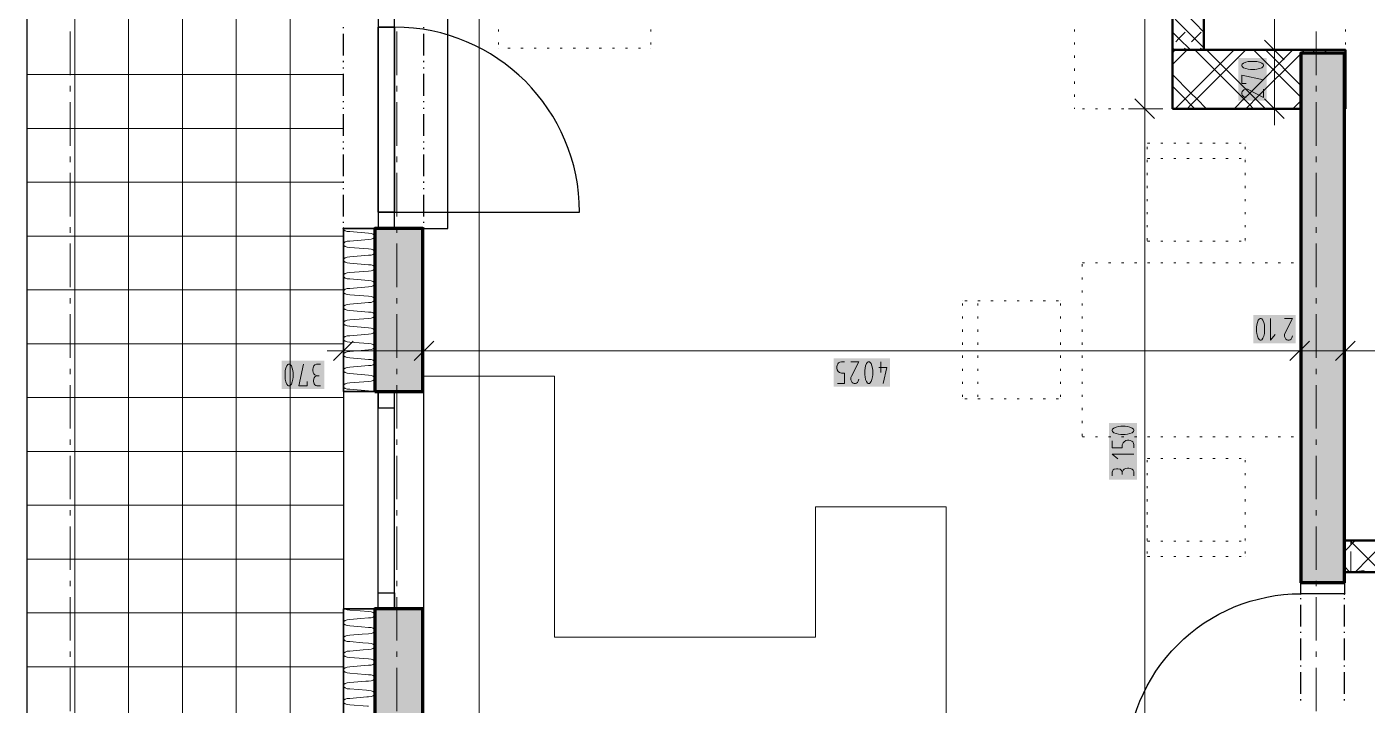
# Model space of a CAD drawing. Header units: millimetres. Extents: x 0 to 594, y 0 to 420.
# Drawn here: x 66 to 129.1, y 270.2 to 302.1 of the extents above; entities that cross this region are included whole.
import ezdxf

# ---------------------------------------------------------------- set-up
doc = ezdxf.new("R2010")
doc.units = ezdxf.units.MM
doc.header["$LTSCALE"] = 8
for name, color, linetype in [('PDF_Dvere', 7, 'Continuous'), ('PDF_Koty delkove', 7, 'Continuous'), ('PDF_Kuchyne', 7, 'Continuous'), ('PDF_Nabytek', 7, 'Continuous'), ('PDF_Obecne 0.25', 7, 'Continuous'), ('PDF_Okna', 7, 'Continuous'), ('PDF_Osy hlavni', 7, 'Continuous'), ('PDF_Preklady', 7, 'Continuous'), ('PDF_Pricky zdene', 7, 'Continuous'), ('PDF_Srafy', 7, 'Continuous'), ('PDF_Steny akusticke', 7, 'Continuous'), ('PDF_Steny obvodove nosne', 7, 'Continuous'), ('PDF_Steny sendvic', 7, 'Continuous'), ('PDF_Zatepleni', 7, 'Continuous')]:
    doc.layers.add(name, color=color, linetype=linetype)

msp = doc.modelspace()

# ---------------------------------------------------------------- linework, layer by layer
at = {"layer": 'PDF_Dvere', "lineweight": 25}
for points in [[(82.52, 302.887), (82.52, 302.118), (83.289, 302.118), (83.289, 302.887)], [(82.52, 302.118), (83.289, 302.118)], [(82.52, 293.405), (82.52, 292.637), (83.289, 292.637), (83.289, 293.405)], [(82.52, 293.405), (83.289, 293.405)], [(128.029, 275.929), (128.029, 275.417), (125.979, 275.417), (125.979, 275.929)]]:
    msp.add_lwpolyline(points, close=True, dxfattribs=at)
for points in [[(82.52, 302.118), (82.52, 293.405), (82.52, 302.118)], [(83.289, 302.118), (83.289, 293.405), (83.289, 302.118)], [(125.979, 275.158), (125.979, 275.209)], [(125.979, 273.877), (125.979, 274.902)], [(128.029, 275.158), (128.029, 275.209)], [(128.029, 273.877), (128.029, 274.902)], [(125.979, 273.569), (125.979, 273.621)], [(128.029, 273.569), (128.029, 273.621)], [(125.979, 272.288), (125.979, 273.313)], [(128.029, 272.288), (128.029, 273.313)], [(125.979, 271.981), (125.979, 272.032)], [(125.979, 270.7), (125.979, 271.724)], [(128.029, 271.981), (128.029, 272.032)], [(128.029, 270.7), (128.029, 271.724)], [(125.979, 270.392), (125.979, 270.443)], [(128.029, 270.392), (128.029, 270.443)]]:
    msp.add_lwpolyline(points, dxfattribs=at)
for points in [[(83.289, 293.405), (92.001, 293.405, 0.414213), (83.289, 302.118)], [(125.979, 267.266), (125.979, 267.217), (117.779, 267.217, -0.414214), (125.979, 275.417)]]:
    msp.add_lwpolyline(points, format="xyb", dxfattribs=at)
at = {"layer": 'PDF_Dvere', "lineweight": 25, "transparency": 33554559}
for points in [[(125.979, 275.353), (125.915, 275.417), (126.043, 275.417), (125.979, 275.481)], [(128.029, 275.353), (127.965, 275.417), (128.093, 275.417), (128.029, 275.481)]]:
    msp.add_solid(points, dxfattribs=at)
at = {"layer": 'PDF_Koty delkove', "lineweight": 18}
for points in [[(87.275, 139.093), (87.275, 149.435), (87.275, 181.374), (87.275, 182.86), (87.275, 194.494), (87.275, 195.621), (87.275, 217.197), (87.275, 218.684), (87.275, 263.219), (87.275, 265.833), (87.275, 267.217), (87.275, 336.455), (87.275, 340.35)], [(118.628, 264.501), (118.628, 265.987), (118.628, 298.274), (118.628, 322.628), (118.628, 323.396)], [(124.734, 298.274), (124.734, 301.042), (124.734, 320.055)], [(125.195, 300.58), (124.273, 301.503)], [(125.503, 301.042), (124.734, 301.042), (123.965, 301.042)], [(123.811, 300.507), (123.606, 300.507), (123.504, 300.493), (123.384, 300.466), (123.282, 300.425), (123.213, 300.371), (123.197, 300.343), (123.197, 300.288), (123.213, 300.26), (123.282, 300.206), (123.384, 300.165), (123.504, 300.137), (123.606, 300.123), (123.811, 300.123), (123.913, 300.137), (124.033, 300.165), (124.136, 300.206), (124.204, 300.26), (124.222, 300.288), (124.222, 300.343), (124.204, 300.371), (124.136, 300.425), (124.033, 300.466), (123.913, 300.493)], [(123.913, 300.493), (123.811, 300.507)], [(123.401, 299.466), (123.197, 299.466), (123.197, 299.85), (124.222, 299.631)], [(119.089, 297.813), (118.167, 298.735)], [(124.222, 299.193), (124.222, 298.809), (123.538, 299.166), (123.469, 299.193), (123.367, 299.193), (123.299, 299.166), (123.248, 299.125), (123.213, 299.084), (123.197, 299.028), (123.197, 298.974), (123.213, 298.919), (123.248, 298.878), (123.299, 298.837), (123.401, 298.809)], [(125.195, 297.813), (124.273, 298.735)], [(119.397, 298.274), (118.628, 298.274), (117.859, 298.274)], [(125.503, 298.274), (124.734, 298.274), (123.965, 298.274)], [(124.734, 298.274), (124.734, 297.505)], [(124.55, 288.394), (124.55, 287.369), (124.768, 287.642)], [(125.207, 288.394), (125.59, 288.394), (125.234, 287.711), (125.207, 287.642), (125.207, 287.539), (125.234, 287.472), (125.275, 287.421)], [(81.341, 287.327), (80.419, 286.404)], [(80.88, 287.634), (80.88, 286.866), (80.88, 286.097)], [(85.134, 287.327), (84.211, 286.404)], [(84.672, 287.634), (84.672, 286.866), (84.672, 286.097)], [(125.275, 287.421), (125.316, 287.386), (125.371, 287.369), (125.425, 287.369), (125.48, 287.386), (125.521, 287.421), (125.562, 287.472), (125.59, 287.573)], [(126.389, 287.327), (125.467, 286.404)], [(125.928, 287.634), (125.928, 286.866), (125.928, 286.097)], [(128.542, 287.327), (127.619, 286.404)], [(128.081, 287.634), (128.081, 286.866), (128.081, 286.097)], [(315.141, 286.866), (313.655, 286.866), (287.364, 286.866), (285.212, 286.866), (258.921, 286.866), (257.434, 286.866), (222.79, 286.866), (220.637, 286.866), (194.346, 286.866), (192.86, 286.866), (158.215, 286.866), (156.063, 286.866), (134.538, 286.866), (128.081, 286.866), (125.928, 286.866), (84.672, 286.866), (80.88, 286.866), (80.111, 286.866)], [(79.17, 285.419), (79.17, 285.215), (78.787, 285.215), (79.005, 286.24)], [(79.485, 286.154), (79.458, 286.069), (79.444, 286), (79.444, 285.931), (79.458, 285.846), (79.485, 285.779), (79.54, 285.727), (79.635, 285.693)], [(79.799, 286.24), (79.608, 286.24), (79.54, 286.205), (79.485, 286.154)], [(104.15, 285.328), (104.478, 285.328), (104.478, 285.806), (104.341, 285.806), (104.246, 285.841), (104.191, 285.892), (104.137, 285.977), (104.123, 286.045), (104.123, 286.113), (104.137, 286.182), (104.164, 286.25), (104.205, 286.301), (104.259, 286.336), (104.341, 286.353), (104.478, 286.353)], [(104.78, 286.353), (105.163, 286.353), (104.807, 285.67), (104.78, 285.601), (104.78, 285.498), (104.807, 285.431), (104.848, 285.379), (104.889, 285.345), (104.944, 285.328), (104.998, 285.328), (105.053, 285.345), (105.094, 285.379), (105.135, 285.431), (105.163, 285.532)], [(105.437, 285.942), (105.437, 285.737), (105.451, 285.636), (105.478, 285.516), (105.519, 285.413), (105.573, 285.345), (105.601, 285.328), (105.655, 285.328), (105.683, 285.345), (105.737, 285.413), (105.779, 285.516), (105.806, 285.636), (105.82, 285.737), (105.82, 285.942), (105.806, 286.045), (105.779, 286.165), (105.737, 286.267), (105.683, 286.336), (105.655, 286.353), (105.601, 286.353), (105.573, 286.336), (105.519, 286.267), (105.478, 286.165), (105.451, 286.045), (105.437, 285.942)], [(106.094, 286.08), (106.477, 286.08), (106.312, 285.328)], [(106.203, 286.353), (106.203, 285.841)], [(79.799, 285.215), (79.635, 285.215), (79.58, 285.231), (79.526, 285.266), (79.498, 285.317), (79.471, 285.419), (79.471, 285.487), (79.498, 285.59), (79.553, 285.659), (79.635, 285.693), (79.744, 285.693)], [(117.091, 282.624), (117.091, 282.295), (117.568, 282.295), (117.568, 282.433), (117.603, 282.528), (117.654, 282.583), (117.739, 282.637), (117.807, 282.651), (117.876, 282.651), (117.944, 282.637), (118.012, 282.61), (118.063, 282.569), (118.098, 282.515), (118.116, 282.433)], [(118.116, 282.433), (118.116, 282.295)], [(118.116, 281.994), (117.091, 281.994), (117.363, 281.775)], [(117.091, 280.981), (117.091, 281.146), (117.107, 281.201), (117.142, 281.255), (117.193, 281.283), (117.295, 281.31), (117.363, 281.31), (117.466, 281.283), (117.534, 281.228), (117.568, 281.146), (117.568, 281.036)], [(118.116, 280.981), (118.116, 281.173), (118.081, 281.241), (118.029, 281.296), (117.944, 281.323), (117.876, 281.337), (117.807, 281.337), (117.722, 281.323), (117.654, 281.296), (117.603, 281.241), (117.568, 281.146)]]:
    msp.add_lwpolyline(points, dxfattribs=at)
for points in [[(123.893, 287.983), (123.893, 287.778), (123.907, 287.677), (123.934, 287.557), (123.975, 287.454), (124.029, 287.386), (124.057, 287.369), (124.111, 287.369), (124.139, 287.386), (124.193, 287.454), (124.234, 287.557), (124.262, 287.677), (124.276, 287.778), (124.276, 287.983), (124.262, 288.086), (124.234, 288.206), (124.193, 288.308), (124.139, 288.377), (124.111, 288.394), (124.057, 288.394), (124.029, 288.377), (123.975, 288.308), (123.934, 288.206), (123.907, 288.086)], [(78.13, 285.829), (78.13, 285.624), (78.144, 285.522), (78.171, 285.402), (78.212, 285.3), (78.266, 285.231), (78.294, 285.215), (78.348, 285.215), (78.376, 285.231), (78.43, 285.3), (78.471, 285.402), (78.499, 285.522), (78.513, 285.624), (78.513, 285.829), (78.499, 285.931), (78.471, 286.051), (78.43, 286.154), (78.376, 286.222), (78.348, 286.24), (78.294, 286.24), (78.266, 286.222), (78.212, 286.154), (78.171, 286.051), (78.144, 285.931)], [(117.704, 283.308), (117.5, 283.308), (117.398, 283.294), (117.278, 283.267), (117.176, 283.226), (117.107, 283.172), (117.091, 283.144), (117.091, 283.09), (117.107, 283.062), (117.176, 283.007), (117.278, 282.966), (117.398, 282.938), (117.5, 282.924), (117.704, 282.924), (117.807, 282.938), (117.927, 282.966), (118.029, 283.007), (118.098, 283.062), (118.116, 283.09), (118.116, 283.144), (118.098, 283.172), (118.029, 283.226), (117.927, 283.267), (117.807, 283.294)]]:
    msp.add_lwpolyline(points, close=True, dxfattribs=at)
at = {"layer": 'PDF_Koty delkove', "color": 7, "lineweight": 18, "true_color": 0xffffff, "transparency": 33554559}
for points in [[(124.375, 298.655), (124.375, 300.66), (123.043, 298.655), (123.043, 300.66)], [(125.744, 288.548), (123.739, 288.548), (125.744, 287.216), (123.739, 287.216)], [(79.981, 286.394), (77.976, 286.394), (79.981, 285.061), (77.976, 285.061)], [(106.631, 286.507), (103.969, 286.507), (106.631, 285.175), (103.969, 285.175)], [(118.269, 280.8), (118.269, 283.461), (116.937, 280.8), (116.937, 283.461)]]:
    msp.add_solid(points, dxfattribs=at)
at = {"layer": 'PDF_Kuchyne', "lineweight": 13}
msp.add_lwpolyline([(103.122, 273.367), (90.822, 273.367), (90.822, 285.667), (84.672, 285.667), (84.672, 273.367), (84.672, 267.217), (109.272, 267.217), (109.272, 279.517), (103.122, 279.517), (103.122, 273.367)], dxfattribs=at)
at = {"layer": 'PDF_Nabytek', "lineweight": 13}
for points in [[(88.18, 301.91), (88.18, 302.013)], [(95.355, 301.91), (95.355, 302.013)], [(115.32, 301.91), (115.32, 302.013)], [(119.932, 301.91), (119.932, 302.013)], [(128.081, 301.91), (128.081, 302.013)], [(88.18, 301.295), (88.18, 301.398)], [(95.355, 301.295), (95.355, 301.398)], [(115.32, 301.295), (115.32, 301.398)], [(119.932, 301.295), (119.932, 301.398)], [(128.081, 301.295), (128.081, 301.398)], [(88.18, 301.128), (88.18, 301.128)], [(88.18, 301.128), (88.18, 301.128)], [(88.732, 301.128), (88.629, 301.128)], [(89.347, 301.128), (89.244, 301.128)], [(89.962, 301.128), (89.859, 301.128)], [(90.577, 301.128), (90.474, 301.128)], [(91.192, 301.128), (91.089, 301.128)], [(91.807, 301.128), (91.704, 301.128)], [(92.422, 301.128), (92.319, 301.128)], [(93.037, 301.128), (92.934, 301.128)], [(93.652, 301.128), (93.549, 301.128)], [(94.267, 301.128), (94.164, 301.128)], [(94.882, 301.128), (94.779, 301.128)], [(95.355, 301.128), (95.355, 301.128)], [(95.355, 301.128), (95.355, 301.128)], [(115.32, 300.68), (115.32, 300.783)], [(119.932, 300.68), (119.932, 300.783)], [(128.081, 301.042), (128.081, 301.042)], [(115.32, 300.065), (115.32, 300.168)], [(119.932, 300.065), (119.932, 300.168)], [(115.32, 299.45), (115.32, 299.553)], [(119.932, 299.45), (119.932, 299.553)], [(115.32, 298.835), (115.32, 298.938)], [(119.932, 298.835), (119.932, 298.938)], [(115.32, 298.274), (115.32, 298.323)], [(115.32, 298.274), (115.32, 298.274)], [(115.32, 298.274), (115.32, 298.274)], [(115.792, 298.274), (115.689, 298.274)], [(116.407, 298.274), (116.304, 298.274)], [(117.022, 298.274), (116.919, 298.274)], [(117.637, 298.274), (117.534, 298.274)], [(118.252, 298.274), (118.149, 298.274)], [(118.867, 298.274), (118.764, 298.274)], [(119.482, 298.274), (119.379, 298.274)], [(119.932, 298.274), (119.932, 298.323)], [(119.932, 298.274), (119.932, 298.274)], [(119.932, 298.274), (119.932, 298.274)], [(118.749, 296.649), (118.749, 296.649)], [(118.749, 296.649), (118.749, 296.649)], [(118.749, 296.376), (118.749, 296.478)], [(118.867, 296.649), (118.764, 296.649)], [(119.482, 296.649), (119.379, 296.649)], [(120.097, 296.649), (119.994, 296.649)], [(120.712, 296.649), (120.609, 296.649)], [(121.327, 296.649), (121.224, 296.649)], [(121.942, 296.649), (121.839, 296.649)], [(122.557, 296.649), (122.454, 296.649)], [(123.172, 296.649), (123.069, 296.649)], [(123.361, 296.649), (123.361, 296.649)], [(123.361, 296.649), (123.361, 296.649)], [(123.361, 296.376), (123.361, 296.478)], [(118.749, 295.932), (118.749, 295.932)], [(118.749, 295.761), (118.749, 295.863)], [(118.867, 295.932), (118.764, 295.932)], [(119.482, 295.932), (119.379, 295.932)], [(120.097, 295.932), (119.994, 295.932)], [(120.712, 295.932), (120.609, 295.932)], [(121.327, 295.932), (121.224, 295.932)], [(121.942, 295.932), (121.839, 295.932)], [(122.557, 295.932), (122.454, 295.932)], [(123.172, 295.932), (123.069, 295.932)], [(123.361, 295.932), (123.361, 295.932)], [(123.361, 295.761), (123.361, 295.863)], [(118.749, 295.146), (118.749, 295.248)], [(123.361, 295.146), (123.361, 295.248)], [(118.749, 294.531), (118.749, 294.633)], [(123.361, 294.531), (123.361, 294.633)], [(118.749, 293.916), (118.749, 294.018)], [(123.361, 293.916), (123.361, 294.018)], [(118.749, 293.301), (118.749, 293.403)], [(123.361, 293.301), (123.361, 293.403)], [(118.749, 292.686), (118.749, 292.788)], [(123.361, 292.686), (123.361, 292.788)], [(118.749, 292.071), (118.749, 292.173)], [(118.749, 292.037), (118.749, 292.037)], [(118.749, 292.037), (118.749, 292.037)], [(118.867, 292.037), (118.764, 292.037)], [(119.482, 292.037), (119.379, 292.037)], [(120.097, 292.037), (119.994, 292.037)], [(120.712, 292.037), (120.609, 292.037)], [(121.327, 292.037), (121.224, 292.037)], [(121.942, 292.037), (121.839, 292.037)], [(122.557, 292.037), (122.454, 292.037)], [(123.172, 292.037), (123.069, 292.037)], [(123.361, 292.071), (123.361, 292.173)], [(123.361, 292.037), (123.361, 292.037)], [(123.361, 292.037), (123.361, 292.037)], [(115.678, 291.012), (115.678, 291.012)], [(115.678, 291.012), (115.678, 291.012)], [(115.678, 290.841), (115.678, 290.943)], [(115.792, 291.012), (115.689, 291.012)], [(116.407, 291.012), (116.304, 291.012)], [(117.022, 291.012), (116.919, 291.012)], [(117.637, 291.012), (117.534, 291.012)], [(118.252, 291.012), (118.149, 291.012)], [(118.867, 291.012), (118.764, 291.012)], [(119.482, 291.012), (119.379, 291.012)], [(120.097, 291.012), (119.994, 291.012)], [(120.712, 291.012), (120.609, 291.012)], [(121.327, 291.012), (121.224, 291.012)], [(121.942, 291.012), (121.839, 291.012)], [(122.557, 291.012), (122.454, 291.012)], [(123.172, 291.012), (123.069, 291.012)], [(123.787, 291.012), (123.684, 291.012)], [(124.402, 291.012), (124.299, 291.012)], [(125.017, 291.012), (124.914, 291.012)], [(125.632, 291.012), (125.529, 291.012)], [(125.928, 291.012), (125.928, 291.012)], [(125.928, 291.012), (125.928, 291.012)], [(125.928, 290.841), (125.928, 290.943)], [(115.678, 290.226), (115.678, 290.328)], [(125.928, 290.226), (125.928, 290.328)], [(110.041, 289.218), (110.041, 289.218)], [(110.041, 289.218), (110.041, 289.218)], [(110.257, 289.218), (110.154, 289.218)], [(110.758, 289.218), (110.758, 289.218)], [(110.872, 289.218), (110.769, 289.218)], [(111.487, 289.218), (111.384, 289.218)], [(112.102, 289.218), (111.999, 289.218)], [(112.717, 289.218), (112.614, 289.218)], [(113.332, 289.218), (113.229, 289.218)], [(113.947, 289.218), (113.844, 289.218)], [(114.562, 289.218), (114.459, 289.218)], [(114.653, 289.218), (114.653, 289.218)], [(114.653, 289.218), (114.653, 289.218)], [(115.678, 289.611), (115.678, 289.713)], [(125.928, 289.611), (125.928, 289.713)], [(110.041, 288.996), (110.041, 289.098)], [(110.758, 288.996), (110.758, 289.098)], [(114.653, 288.996), (114.653, 289.098)], [(115.678, 288.996), (115.678, 289.098)], [(125.928, 288.996), (125.928, 289.098)], [(110.041, 288.381), (110.041, 288.483)], [(110.758, 288.381), (110.758, 288.483)], [(114.653, 288.381), (114.653, 288.483)], [(115.678, 288.381), (115.678, 288.483)], [(125.928, 288.381), (125.928, 288.483)], [(110.041, 287.766), (110.041, 287.868)], [(110.758, 287.766), (110.758, 287.868)], [(114.653, 287.766), (114.653, 287.868)], [(115.678, 287.766), (115.678, 287.868)], [(125.928, 287.766), (125.928, 287.868)], [(110.041, 287.151), (110.041, 287.253)], [(110.758, 287.151), (110.758, 287.253)], [(114.653, 287.151), (114.653, 287.253)], [(115.678, 287.151), (115.678, 287.253)], [(125.928, 287.151), (125.928, 287.253)], [(110.041, 286.536), (110.041, 286.638)], [(110.041, 285.921), (110.041, 286.023)], [(110.758, 286.536), (110.758, 286.638)], [(110.758, 285.921), (110.758, 286.023)], [(114.653, 286.536), (114.653, 286.638)], [(114.653, 285.921), (114.653, 286.023)], [(115.678, 286.536), (115.678, 286.638)], [(115.678, 285.921), (115.678, 286.023)], [(125.928, 286.536), (125.928, 286.638)], [(125.928, 285.921), (125.928, 286.023)], [(110.041, 285.306), (110.041, 285.408)], [(110.758, 285.306), (110.758, 285.408)], [(114.653, 285.306), (114.653, 285.408)], [(115.678, 285.306), (115.678, 285.408)], [(125.928, 285.306), (125.928, 285.408)], [(110.041, 284.691), (110.041, 284.793)], [(110.758, 284.691), (110.758, 284.793)], [(114.653, 284.691), (114.653, 284.793)], [(115.678, 284.691), (115.678, 284.793)], [(125.928, 284.691), (125.928, 284.793)], [(110.041, 284.605), (110.041, 284.605)], [(110.041, 284.605), (110.041, 284.605)], [(110.257, 284.605), (110.154, 284.605)], [(110.758, 284.605), (110.758, 284.605)], [(110.872, 284.605), (110.769, 284.605)], [(111.487, 284.605), (111.384, 284.605)], [(112.102, 284.605), (111.999, 284.605)], [(112.717, 284.605), (112.614, 284.605)], [(113.332, 284.605), (113.229, 284.605)], [(113.947, 284.605), (113.844, 284.605)], [(114.562, 284.605), (114.459, 284.605)], [(114.653, 284.605), (114.653, 284.605)], [(114.653, 284.605), (114.653, 284.605)], [(115.678, 284.076), (115.678, 284.178)], [(125.928, 284.076), (125.928, 284.178)], [(115.678, 283.461), (115.678, 283.563)], [(125.928, 283.461), (125.928, 283.563)], [(115.678, 282.846), (115.678, 282.948)], [(125.928, 282.846), (125.928, 282.948)], [(115.678, 282.812), (115.678, 282.812)], [(115.678, 282.812), (115.678, 282.812)], [(115.792, 282.812), (115.689, 282.812)], [(116.407, 282.812), (116.304, 282.812)], [(117.022, 282.812), (116.919, 282.812)], [(117.637, 282.812), (117.534, 282.812)], [(118.252, 282.812), (118.149, 282.812)], [(118.867, 282.812), (118.764, 282.812)], [(119.482, 282.812), (119.379, 282.812)], [(120.097, 282.812), (119.994, 282.812)], [(120.712, 282.812), (120.609, 282.812)], [(121.327, 282.812), (121.224, 282.812)], [(121.942, 282.812), (121.839, 282.812)], [(122.557, 282.812), (122.454, 282.812)], [(123.172, 282.812), (123.069, 282.812)], [(123.787, 282.812), (123.684, 282.812)], [(124.402, 282.812), (124.299, 282.812)], [(125.017, 282.812), (124.914, 282.812)], [(125.632, 282.812), (125.529, 282.812)], [(125.928, 282.812), (125.928, 282.812)], [(125.928, 282.812), (125.928, 282.812)], [(118.749, 281.787), (118.749, 281.787)], [(118.749, 281.787), (118.749, 281.787)], [(118.749, 281.616), (118.749, 281.718)], [(118.867, 281.787), (118.764, 281.787)], [(119.482, 281.787), (119.379, 281.787)], [(120.097, 281.787), (119.994, 281.787)], [(120.712, 281.787), (120.609, 281.787)], [(121.327, 281.787), (121.224, 281.787)], [(121.942, 281.787), (121.839, 281.787)], [(122.557, 281.787), (122.454, 281.787)], [(123.172, 281.787), (123.069, 281.787)], [(123.361, 281.787), (123.361, 281.787)], [(123.361, 281.787), (123.361, 281.787)], [(123.361, 281.616), (123.361, 281.718)], [(118.749, 281.001), (118.749, 281.103)], [(123.361, 281.001), (123.361, 281.103)], [(118.749, 280.386), (118.749, 280.488)], [(123.361, 280.386), (123.361, 280.488)], [(118.749, 279.771), (118.749, 279.873)], [(123.361, 279.771), (123.361, 279.873)], [(118.749, 279.156), (118.749, 279.258)], [(123.361, 279.156), (123.361, 279.258)], [(118.749, 278.541), (118.749, 278.643)], [(123.361, 278.541), (123.361, 278.643)], [(118.749, 277.926), (118.749, 278.028)], [(118.749, 277.892), (118.749, 277.892)], [(118.867, 277.892), (118.764, 277.892)], [(119.482, 277.892), (119.379, 277.892)], [(120.097, 277.892), (119.994, 277.892)], [(120.712, 277.892), (120.609, 277.892)], [(121.327, 277.892), (121.224, 277.892)], [(121.942, 277.892), (121.839, 277.892)], [(122.557, 277.892), (122.454, 277.892)], [(123.172, 277.892), (123.069, 277.892)], [(123.361, 277.926), (123.361, 278.028)], [(123.361, 277.892), (123.361, 277.892)], [(118.749, 277.311), (118.749, 277.413)], [(123.361, 277.311), (123.361, 277.413)], [(118.749, 277.174), (118.749, 277.174)], [(118.749, 277.174), (118.749, 277.174)], [(118.867, 277.174), (118.764, 277.174)], [(119.482, 277.174), (119.379, 277.174)], [(120.097, 277.174), (119.994, 277.174)], [(120.712, 277.174), (120.609, 277.174)], [(121.327, 277.174), (121.224, 277.174)], [(121.942, 277.174), (121.839, 277.174)], [(122.557, 277.174), (122.454, 277.174)], [(123.172, 277.174), (123.069, 277.174)], [(123.361, 277.174), (123.361, 277.174)], [(123.361, 277.174), (123.361, 277.174)]]:
    msp.add_lwpolyline(points, dxfattribs=at)
at = {"layer": 'PDF_Obecne 0.25', "lineweight": 25}
for points in [[(65.966, 318.415), (65.966, 267.114)], [(84.672, 292.637), (85.8, 292.637), (85.8, 302.887), (84.672, 302.887)]]:
    msp.add_lwpolyline(points, dxfattribs=at)
at = {"layer": 'PDF_Okna', "lineweight": 25}
for points in [[(80.88, 284.949), (80.88, 274.699)], [(82.52, 274.699), (82.52, 284.949)], [(83.289, 274.699), (83.289, 284.949)], [(84.672, 274.699), (84.672, 284.949)]]:
    msp.add_lwpolyline(points, dxfattribs=at)
for points in [[(82.52, 284.949), (82.52, 284.181), (83.289, 284.181), (83.289, 284.949)], [(82.52, 274.699), (82.52, 275.468), (83.289, 275.468), (83.289, 274.699)]]:
    msp.add_lwpolyline(points, close=True, dxfattribs=at)
at = {"layer": 'PDF_Osy hlavni', "lineweight": 18}
for points in [[(68.016, 299.86), (68.016, 301.91)], [(83.391, 301.91), (83.391, 299.86), (83.391, 301.91)], [(126.697, 299.86), (126.697, 301.91)], [(68.016, 299.092), (68.016, 299.348)], [(83.391, 299.348), (83.391, 299.092), (83.391, 299.348)], [(126.697, 299.092), (126.697, 299.348)], [(68.016, 296.529), (68.016, 298.579)], [(83.391, 298.579), (83.391, 296.529), (83.391, 298.579)], [(126.697, 296.529), (126.697, 298.579)], [(68.016, 295.761), (68.016, 296.017)], [(83.391, 296.017), (83.391, 295.761), (83.391, 296.017)], [(126.697, 295.761), (126.697, 296.017)], [(68.016, 293.198), (68.016, 295.248)], [(83.391, 295.248), (83.391, 293.198), (83.391, 295.248)], [(126.697, 293.198), (126.697, 295.248)], [(68.016, 292.429), (68.016, 292.686)], [(83.391, 292.686), (83.391, 292.429), (83.391, 292.686)], [(126.697, 292.429), (126.697, 292.686)], [(68.016, 289.867), (68.016, 291.917)], [(83.391, 291.917), (83.391, 289.867), (83.391, 291.917)], [(126.697, 289.867), (126.697, 291.917)], [(68.016, 289.098), (68.016, 289.354)], [(126.697, 289.098), (126.697, 289.354)], [(68.016, 286.536), (68.016, 288.586)], [(83.391, 288.586), (83.391, 286.536), (83.391, 288.586)], [(126.697, 286.536), (126.697, 288.586)], [(68.016, 285.767), (68.016, 286.023)], [(126.697, 285.767), (126.697, 286.023)], [(68.016, 283.204), (68.016, 285.254)], [(83.391, 285.254), (83.391, 283.204), (83.391, 285.254)], [(126.697, 283.204), (126.697, 285.254)], [(68.016, 282.436), (68.016, 282.692)], [(126.697, 282.436), (126.697, 282.692)], [(68.016, 279.873), (68.016, 281.923)], [(83.391, 281.923), (83.391, 279.873), (83.391, 281.923)], [(126.697, 279.873), (126.697, 281.923)], [(68.016, 279.104), (68.016, 279.361)], [(126.697, 279.104), (126.697, 279.361)], [(68.016, 276.542), (68.016, 278.592)], [(83.391, 278.592), (83.391, 276.542), (83.391, 278.592)], [(126.697, 276.542), (126.697, 278.592)], [(68.016, 275.773), (68.016, 276.029)], [(83.391, 276.029), (83.391, 275.773), (83.391, 276.029)], [(126.697, 275.773), (126.697, 276.029)], [(68.016, 273.211), (68.016, 275.261)], [(83.391, 275.261), (83.391, 273.211), (83.391, 275.261)], [(126.697, 273.211), (126.697, 275.261)], [(68.016, 272.442), (68.016, 272.698)], [(126.697, 272.442), (126.697, 272.698)], [(68.016, 269.88), (68.016, 271.929)], [(83.391, 269.88), (83.391, 271.929), (83.391, 269.88)], [(126.697, 269.88), (126.697, 271.929)]]:
    msp.add_lwpolyline(points, dxfattribs=at)
for points in [[(83.391, 289.354), (83.391, 289.098)], [(83.391, 286.023), (83.391, 285.767)], [(83.391, 282.692), (83.391, 282.436)], [(83.391, 279.361), (83.391, 279.104)], [(83.391, 272.698), (83.391, 272.442)]]:
    msp.add_lwpolyline(points, close=True, dxfattribs=at)
at = {"layer": 'PDF_Preklady', "lineweight": 18}
for points in [[(128.399, 277.928), (128.337, 277.928)], [(128.337, 277.772), (128.337, 277.928)], [(129.783, 277.928), (128.758, 277.928)], [(128.337, 277.413), (128.337, 276.442), (128.962, 276.514)], [(128.399, 276.442), (128.337, 276.442)], [(129.783, 276.442), (128.758, 276.442)]]:
    msp.add_lwpolyline(points, dxfattribs=at)
at = {"layer": 'PDF_Preklady', "lineweight": 18, "transparency": 33554559}
for points in [[(128.383, 277.928), (128.337, 277.882), (128.337, 277.974), (128.291, 277.928)], [(128.337, 277.882), (128.291, 277.928), (128.383, 277.928), (128.337, 277.974)], [(128.291, 276.437), (128.332, 276.488), (128.342, 276.396), (128.383, 276.447)], [(128.337, 276.396), (128.291, 276.442), (128.383, 276.442), (128.337, 276.488)], [(128.383, 276.442), (128.337, 276.396), (128.337, 276.488), (128.291, 276.442)]]:
    msp.add_solid(points, dxfattribs=at)
at = {"layer": 'PDF_Pricky zdene', "lineweight": 50}
msp.add_lwpolyline([(121.418, 301.042), (121.418, 320.068), (121.418, 320.209), (121.371, 320.209), (120.498, 322.817), (120.352, 322.768), (119.932, 322.628), (119.932, 301.042)], close=True, dxfattribs=at)
at = {"layer": 'PDF_Pricky zdene', "lineweight": 9}
for points in [[(121.418, 301.144), (120.239, 302.323), (119.932, 302.63)], [(121.418, 301.887), (120.983, 302.323), (120.239, 303.066)], [(120.239, 301.58), (119.932, 301.887)], [(120.091, 301.431), (120.239, 301.58), (120.537, 301.877)], [(120.834, 301.431), (121.28, 301.877)], [(120.778, 301.042), (120.239, 301.58)], [(120.035, 301.042), (119.932, 301.144)], [(120.444, 301.042), (120.537, 301.134)], [(121.188, 301.042), (121.28, 301.134)], [(128.542, 277.928), (128.029, 277.416)], [(129.772, 276.442), (129.684, 276.529), (129.157, 277.057), (128.286, 277.928)], [(129.926, 277.826), (129.157, 277.057), (128.571, 276.47), (128.542, 276.442)], [(128.286, 276.442), (128.273, 276.455), (128.029, 276.698)]]:
    msp.add_lwpolyline(points, dxfattribs=at)
at = {"layer": 'PDF_Pricky zdene', "lineweight": 50}
msp.add_lwpolyline([(129.926, 276.442), (128.337, 276.442), (128.183, 276.442), (128.029, 276.442), (128.029, 277.416), (128.029, 277.928), (128.081, 277.928), (128.337, 277.928), (129.926, 277.928), (129.926, 276.442)], dxfattribs=at)
at = {"layer": 'PDF_Srafy', "lineweight": 9}
for points in [[(73.295, 323.95), (73.295, 322.71), (73.295, 317.637), (73.295, 312.563), (73.295, 307.49), (73.295, 302.417), (73.295, 297.343), (73.295, 292.27), (73.295, 287.196), (73.295, 282.123), (73.295, 277.049), (73.295, 271.976)], [(75.831, 323.95), (75.831, 320.174), (75.831, 315.1), (75.831, 310.027), (75.831, 304.953), (75.831, 299.88), (75.831, 294.806), (75.831, 289.733), (75.831, 284.66), (75.831, 279.586), (75.831, 274.513), (75.831, 269.439), (75.831, 267.114)], [(68.221, 318.415), (68.221, 317.637), (68.221, 312.563), (68.221, 307.49), (68.221, 302.417), (68.221, 297.343), (68.221, 292.27), (68.221, 287.196), (68.221, 282.123), (68.221, 277.049)], [(70.758, 318.415), (70.758, 315.1), (70.758, 310.027), (70.758, 304.953), (70.758, 299.88), (70.758, 294.806), (70.758, 289.733), (70.758, 284.66), (70.758, 279.586), (70.758, 274.513)], [(78.368, 317.637), (78.368, 312.563), (78.368, 307.49), (78.368, 302.417), (78.368, 297.343), (78.368, 292.27), (78.368, 287.196), (78.368, 282.123), (78.368, 277.049), (78.368, 271.976), (78.368, 267.114)], [(75.831, 299.88), (70.758, 299.88), (65.966, 299.88)], [(80.88, 299.88), (75.831, 299.88)], [(80.88, 297.343), (78.368, 297.343), (73.295, 297.343), (68.221, 297.343), (65.966, 297.343)], [(80.88, 294.806), (75.831, 294.806), (70.758, 294.806), (65.966, 294.806)], [(80.88, 292.27), (78.368, 292.27), (73.295, 292.27), (68.221, 292.27), (65.966, 292.27)], [(80.88, 289.733), (75.831, 289.733), (70.758, 289.733), (65.966, 289.733)], [(80.88, 287.196), (78.368, 287.196), (73.295, 287.196), (68.221, 287.196), (65.966, 287.196)], [(80.88, 284.66), (75.831, 284.66), (70.758, 284.66), (65.966, 284.66)], [(80.88, 282.123), (78.368, 282.123), (73.295, 282.123), (68.221, 282.123), (65.966, 282.123)], [(80.88, 279.586), (75.831, 279.586), (70.758, 279.586), (65.966, 279.586)], [(80.88, 277.049), (78.368, 277.049), (73.295, 277.049), (68.221, 277.049), (65.966, 277.049)], [(68.221, 277.049), (68.221, 271.976), (68.221, 267.114)], [(80.88, 274.513), (75.831, 274.513), (70.758, 274.513), (65.966, 274.513)], [(70.758, 274.513), (70.758, 269.439), (70.758, 267.114)], [(80.88, 271.976), (78.368, 271.976), (73.295, 271.976), (68.221, 271.976), (65.966, 271.976)], [(73.295, 271.976), (73.295, 267.114)]]:
    msp.add_lwpolyline(points, dxfattribs=at)
at = {"layer": 'PDF_Steny akusticke', "lineweight": 9}
for points in [[(119.932, 300.908), (120.065, 301.042)], [(119.932, 300.355), (120.619, 301.042)], [(120.065, 298.274), (120.526, 298.735), (120.803, 299.012), (122.833, 301.042)], [(120.619, 298.274), (120.803, 298.459), (121.08, 298.735), (123.386, 301.042)], [(123.755, 298.274), (123.571, 298.459), (123.294, 298.735), (120.988, 301.042)], [(124.309, 298.274), (123.847, 298.735), (123.571, 299.012), (121.541, 301.042)], [(122.833, 298.274), (123.294, 298.735), (123.571, 299.012), (125.6, 301.042)], [(123.386, 298.274), (123.571, 298.459), (123.847, 298.735), (125.979, 300.867)], [(125.979, 298.817), (123.755, 301.042)], [(125.979, 299.371), (124.309, 301.042)], [(126, 300.888), (126.154, 301.042)], [(126.676, 300.888), (126.523, 301.042)], [(127.23, 300.888), (127.076, 301.042)], [(128.029, 300.703), (128.081, 300.755)], [(128.029, 300.15), (128.081, 300.201)], [(128.081, 300.037), (128.029, 300.088)], [(121.541, 298.274), (121.08, 298.735), (120.803, 299.012), (119.932, 299.883)], [(120.988, 298.274), (120.803, 298.459), (120.526, 298.735), (119.932, 299.33)], [(128.081, 299.484), (128.029, 299.535)], [(125.6, 298.274), (125.979, 298.653)]]:
    msp.add_lwpolyline(points, dxfattribs=at)
at = {"layer": 'PDF_Steny akusticke', "lineweight": 50}
msp.add_lwpolyline([(119.932, 298.274), (125.928, 298.274), (125.979, 298.274), (125.979, 300.888), (128.029, 300.888), (128.029, 298.274), (128.081, 298.274), (128.081, 301.042), (121.418, 301.042), (119.932, 301.042)], close=True, dxfattribs=at)
at = {"layer": 'PDF_Steny obvodove nosne', "lineweight": 70}
for points in [[(128.029, 275.929), (128.029, 276.442), (128.029, 277.928), (128.029, 298.274), (128.029, 300.888), (125.979, 300.888), (125.979, 298.274), (125.979, 275.929)], [(82.366, 284.949), (82.52, 284.949), (83.289, 284.949), (84.621, 284.949), (84.621, 292.637), (83.289, 292.637), (82.52, 292.637), (82.366, 292.637), (82.366, 284.949)], [(128.029, 275.929), (125.979, 275.929)], [(69.707, 263.373), (69.759, 263.373), (82.366, 263.373), (84.621, 263.373), (84.621, 263.373), (84.621, 265.833), (84.621, 267.217), (84.621, 274.699), (83.289, 274.699), (82.52, 274.699), (82.366, 274.699), (82.366, 265.628)]]:
    msp.add_lwpolyline(points, dxfattribs=at)
at = {"layer": 'PDF_Steny obvodove nosne', "color": 9, "lineweight": 9, "true_color": 0xc0c0c0, "transparency": 33554559}
for points in [[(125.979, 300.888), (125.979, 275.929), (128.029, 300.888), (128.029, 275.929)], [(84.621, 292.637), (82.366, 292.637), (84.621, 284.949), (82.366, 284.949)], [(84.621, 274.699), (82.366, 274.699), (84.621, 263.373), (82.366, 263.373)]]:
    msp.add_solid(points, dxfattribs=at)
at = {"layer": 'PDF_Steny sendvic', "lineweight": 25}
for points in [[(80.88, 302.064), (80.88, 302.115)], [(80.88, 300.783), (80.88, 301.808)], [(84.672, 302.064), (84.672, 302.115)], [(84.672, 300.783), (84.672, 301.808)], [(80.88, 300.475), (80.88, 300.527)], [(80.88, 300.168), (80.88, 300.219)], [(84.672, 300.475), (84.672, 300.527)], [(84.672, 300.168), (84.672, 300.219)], [(80.88, 298.887), (80.88, 299.912)], [(84.672, 298.887), (84.672, 299.912)], [(80.88, 298.579), (80.88, 298.631)], [(80.88, 298.272), (80.88, 298.323)], [(84.672, 298.579), (84.672, 298.631)], [(84.672, 298.272), (84.672, 298.323)], [(80.88, 296.991), (80.88, 298.016)], [(84.672, 296.991), (84.672, 298.016)], [(80.88, 296.683), (80.88, 296.734)], [(80.88, 296.376), (80.88, 296.427)], [(84.672, 296.683), (84.672, 296.734)], [(84.672, 296.376), (84.672, 296.427)], [(80.88, 295.094), (80.88, 296.119)], [(84.672, 295.094), (84.672, 296.119)], [(80.88, 294.787), (80.88, 294.838)], [(80.88, 294.479), (80.88, 294.531)], [(84.672, 294.787), (84.672, 294.838)], [(84.672, 294.479), (84.672, 294.531)], [(80.88, 293.198), (80.88, 294.223)], [(84.672, 293.198), (84.672, 294.223)], [(80.88, 292.891), (80.88, 292.942)], [(84.672, 292.891), (84.672, 292.942)]]:
    msp.add_lwpolyline(points, dxfattribs=at)
at = {"layer": 'PDF_Steny sendvic', "lineweight": 25, "transparency": 33554559}
for points in [[(80.88, 292.573), (80.816, 292.637), (80.944, 292.637), (80.88, 292.701)], [(84.672, 292.573), (84.608, 292.637), (84.736, 292.637), (84.672, 292.701)]]:
    msp.add_solid(points, dxfattribs=at)
at = {"layer": 'PDF_Zatepleni', "lineweight": 9}
for points in [[(80.882, 292.637), (80.88, 292.632)], [(80.88, 292.632), (80.902, 292.575), (80.967, 292.527), (81.063, 292.494), (81.177, 292.483)], [(82.366, 292.276), (82.345, 292.317), (82.28, 292.366), (82.183, 292.398), (82.069, 292.409), (81.177, 292.483)], [(82.069, 292.409), (82.069, 292.409)], [(81.177, 292.037), (81.063, 292.026), (80.967, 291.994), (80.902, 291.945), (80.88, 291.888)], [(80.88, 291.888), (80.902, 291.832), (80.967, 291.783)], [(80.967, 291.783), (81.063, 291.751), (81.177, 291.74)], [(81.177, 292.037), (82.069, 292.111)], [(82.366, 291.533), (82.345, 291.574), (82.28, 291.623), (82.183, 291.655), (82.069, 291.666), (81.177, 291.74)], [(82.069, 292.111), (82.183, 292.122), (82.28, 292.154), (82.345, 292.203), (82.366, 292.244)], [(81.177, 291.294), (81.063, 291.283), (80.967, 291.25), (80.902, 291.202), (80.88, 291.145)], [(82.366, 290.789), (82.345, 290.831), (82.28, 290.879), (82.183, 290.912), (82.069, 290.923), (81.177, 290.997), (81.063, 291.008), (80.967, 291.04), (80.902, 291.088), (80.88, 291.145)], [(81.177, 291.294), (82.069, 291.368)], [(82.069, 291.666), (82.069, 291.666)], [(82.069, 291.368), (82.183, 291.379), (82.28, 291.411), (82.345, 291.46), (82.366, 291.501)], [(81.177, 290.551), (81.063, 290.54), (80.967, 290.507), (80.902, 290.459), (80.88, 290.402), (80.88, 290.402)], [(81.177, 290.551), (82.069, 290.624)], [(82.069, 290.923), (82.069, 290.923)], [(82.069, 290.624), (82.183, 290.636), (82.28, 290.668), (82.345, 290.717), (82.366, 290.758)], [(82.366, 290.046), (82.345, 290.088), (82.28, 290.136), (82.183, 290.169), (82.069, 290.18), (81.177, 290.254), (81.063, 290.265), (80.967, 290.297), (80.902, 290.345), (80.88, 290.402)], [(82.069, 289.881), (81.177, 289.808), (81.063, 289.796), (80.967, 289.764), (80.902, 289.716), (80.88, 289.659), (80.902, 289.602), (80.967, 289.554), (81.063, 289.522), (81.177, 289.51), (82.069, 289.437), (82.183, 289.426), (82.28, 289.393), (82.345, 289.345), (82.366, 289.303)], [(82.069, 290.18), (82.069, 290.18)], [(82.069, 290.18), (82.069, 290.18)], [(82.069, 289.881), (82.183, 289.893), (82.28, 289.925)], [(82.28, 289.925), (82.345, 289.974), (82.366, 290.015)], [(80.88, 289.659), (80.88, 289.659)], [(82.069, 289.437), (82.069, 289.437)], [(82.069, 289.138), (82.183, 289.15), (82.28, 289.182), (82.345, 289.23), (82.366, 289.272)], [(82.069, 289.138), (81.177, 289.065), (81.063, 289.053), (80.967, 289.021), (80.902, 288.973), (80.88, 288.916), (80.902, 288.859), (80.967, 288.811), (81.063, 288.779), (81.177, 288.767), (82.069, 288.694), (82.183, 288.682), (82.28, 288.65), (82.345, 288.602), (82.366, 288.56)], [(82.069, 288.694), (82.069, 288.694)], [(81.177, 288.322), (81.063, 288.31), (80.967, 288.278), (80.902, 288.23), (80.88, 288.173), (80.902, 288.116), (80.967, 288.068), (81.063, 288.036), (81.177, 288.024), (82.069, 287.951), (82.183, 287.939), (82.28, 287.907), (82.345, 287.858), (82.366, 287.817)], [(81.177, 288.322), (82.069, 288.395)], [(82.069, 288.395), (82.183, 288.406), (82.28, 288.439), (82.345, 288.487), (82.366, 288.529)], [(82.069, 287.951), (82.069, 287.951)], [(82.069, 287.652), (81.177, 287.578), (81.063, 287.567), (80.967, 287.535), (80.902, 287.487), (80.88, 287.43), (80.902, 287.373), (80.967, 287.325), (81.063, 287.292), (81.177, 287.281), (82.069, 287.208), (82.183, 287.196), (82.28, 287.164), (82.345, 287.115), (82.366, 287.074)], [(82.069, 287.652), (82.183, 287.663), (82.28, 287.696), (82.345, 287.744), (82.366, 287.786)], [(82.069, 286.909), (81.177, 286.835), (81.063, 286.824), (80.967, 286.792), (80.902, 286.744), (80.88, 286.687), (80.902, 286.63), (80.967, 286.582), (81.063, 286.549), (81.177, 286.538), (82.069, 286.464), (82.183, 286.453), (82.28, 286.421), (82.345, 286.372), (82.366, 286.331)], [(82.069, 287.208), (82.069, 287.208)], [(82.069, 286.909), (82.183, 286.92), (82.28, 286.953), (82.345, 287.001), (82.366, 287.043)], [(82.069, 286.166), (81.177, 286.092), (81.063, 286.081), (80.967, 286.049), (80.902, 286), (80.88, 285.944)], [(82.069, 286.464), (82.069, 286.464)], [(82.069, 286.166), (82.183, 286.177), (82.28, 286.209), (82.345, 286.258), (82.366, 286.299)], [(80.88, 285.944), (80.902, 285.887), (80.967, 285.838), (81.063, 285.806), (81.177, 285.795)], [(82.366, 285.588), (82.345, 285.629), (82.28, 285.678), (82.183, 285.71), (82.069, 285.721), (81.177, 285.795)], [(81.177, 285.349), (82.069, 285.423)], [(82.069, 285.721), (82.069, 285.721)], [(82.069, 285.423), (82.183, 285.434), (82.28, 285.466), (82.345, 285.515), (82.366, 285.556)], [(81.177, 285.349), (81.063, 285.338), (80.967, 285.306), (80.902, 285.257), (80.88, 285.2)], [(80.88, 285.2), (80.902, 285.144), (80.967, 285.095), (81.063, 285.063), (81.177, 285.052)], [(82.069, 284.978), (81.177, 285.052)], [(82.069, 284.978), (82.069, 284.978)], [(82.236, 284.949), (82.183, 284.967), (82.069, 284.978)], [(80.957, 274.699), (80.967, 274.692), (81.063, 274.659)], [(81.063, 274.659), (81.177, 274.648)], [(81.177, 274.202), (81.063, 274.191), (80.967, 274.159), (80.902, 274.111), (80.88, 274.054)], [(80.88, 274.054), (80.902, 273.997), (80.967, 273.949), (81.063, 273.916), (81.177, 273.905)], [(82.069, 274.575), (81.675, 274.607), (81.177, 274.648)], [(81.177, 274.202), (81.703, 274.246), (82.069, 274.276)], [(82.069, 274.575), (82.069, 274.575)], [(82.366, 274.441), (82.345, 274.482), (82.28, 274.531), (82.183, 274.563), (82.069, 274.575)], [(82.069, 274.276), (82.183, 274.287), (82.28, 274.32), (82.345, 274.368), (82.366, 274.41)], [(81.177, 273.459), (81.063, 273.448), (80.967, 273.416), (80.902, 273.367), (80.88, 273.311)], [(82.345, 273.739), (82.28, 273.788), (82.183, 273.82), (82.069, 273.831), (81.733, 273.859), (81.177, 273.905)], [(81.177, 273.459), (81.76, 273.507), (82.069, 273.533)], [(82.069, 273.831), (82.069, 273.831)], [(82.069, 273.533), (82.183, 273.544), (82.28, 273.576), (82.345, 273.625), (82.366, 273.666)], [(82.366, 273.698), (82.345, 273.739)], [(80.88, 273.311), (80.902, 273.254), (80.967, 273.205), (81.063, 273.173), (81.177, 273.162)], [(82.069, 272.79), (81.817, 272.769), (81.177, 272.716), (81.063, 272.705), (80.967, 272.672), (80.902, 272.624), (80.88, 272.567)], [(82.069, 273.088), (81.79, 273.111), (81.177, 273.162)], [(82.069, 273.088), (82.069, 273.088)], [(82.366, 272.955), (82.345, 272.996), (82.28, 273.045), (82.183, 273.077), (82.069, 273.088)], [(82.069, 272.79), (82.183, 272.801), (82.28, 272.833), (82.345, 272.882), (82.366, 272.923)], [(80.88, 272.567), (80.902, 272.511), (80.967, 272.462), (81.063, 272.43), (81.177, 272.419)], [(82.069, 272.345), (81.848, 272.363), (81.177, 272.419)], [(82.069, 272.345), (82.069, 272.345)], [(82.366, 272.211), (82.345, 272.253), (82.28, 272.301), (82.183, 272.334), (82.069, 272.345)], [(82.069, 272.046), (82.183, 272.058), (82.28, 272.09), (82.345, 272.139), (82.366, 272.18)], [(82.069, 272.046), (81.874, 272.03), (81.177, 271.973), (81.063, 271.962), (80.967, 271.929), (80.902, 271.881), (80.88, 271.824)], [(80.88, 271.824), (80.902, 271.767), (80.967, 271.719), (81.063, 271.687), (81.177, 271.676)], [(82.069, 271.602), (81.906, 271.616), (81.177, 271.676)], [(82.069, 271.602), (82.069, 271.602)], [(82.366, 271.468), (82.345, 271.51), (82.28, 271.558), (82.183, 271.591), (82.069, 271.602)], [(82.069, 271.303), (81.93, 271.292), (81.177, 271.23), (81.063, 271.218), (80.967, 271.186), (80.902, 271.138), (80.88, 271.081)], [(80.88, 271.081), (80.902, 271.024), (80.967, 270.976), (81.063, 270.944), (81.177, 270.933)], [(82.069, 270.859), (81.963, 270.868), (81.177, 270.933)], [(82.069, 271.303), (82.183, 271.315), (82.28, 271.347), (82.345, 271.396), (82.366, 271.437)], [(82.069, 270.56), (81.987, 270.554), (81.177, 270.487), (81.063, 270.475), (80.967, 270.443), (80.902, 270.395), (80.88, 270.338)], [(80.88, 270.338), (80.902, 270.281), (80.967, 270.233), (81.063, 270.201), (81.177, 270.189)], [(82.069, 270.859), (82.069, 270.859)], [(82.366, 270.725), (82.345, 270.767), (82.28, 270.815), (82.183, 270.848), (82.069, 270.859)], [(82.069, 270.56), (82.183, 270.572), (82.28, 270.604), (82.345, 270.652), (82.366, 270.694)], [(82.069, 270.116), (82.021, 270.12), (81.177, 270.189)]]:
    msp.add_lwpolyline(points, dxfattribs=at)
at = {"layer": 'PDF_Zatepleni', "lineweight": 35}
for points in [[(80.88, 292.637), (82.366, 292.637)], [(80.88, 292.637), (80.88, 284.949)], [(82.366, 284.949), (82.366, 292.637)], [(82.366, 284.949), (80.88, 284.949)], [(67.452, 265.628), (69.707, 265.628), (80.88, 265.628), (82.366, 265.628), (82.366, 274.699)], [(80.88, 274.699), (80.88, 267.114), (67.452, 267.114)], [(80.88, 274.699), (82.366, 274.699)]]:
    msp.add_lwpolyline(points, dxfattribs=at)
at = {"layer": 'PDF_Zatepleni', "lineweight": 9, "transparency": 33554559}
for points in [[(81.177, 292.46), (81.154, 292.483), (81.2, 292.483), (81.177, 292.506)], [(81.177, 291.717), (81.154, 291.74), (81.2, 291.74), (81.177, 291.763)], [(81.177, 290.974), (81.154, 290.997), (81.2, 290.997), (81.177, 291.02)], [(81.177, 290.231), (81.154, 290.254), (81.2, 290.254), (81.177, 290.277)], [(81.177, 289.487), (81.154, 289.51), (81.2, 289.51), (81.177, 289.534)], [(81.177, 288.744), (81.154, 288.767), (81.2, 288.767), (81.177, 288.79)], [(81.177, 288.001), (81.154, 288.024), (81.2, 288.024), (81.177, 288.047)], [(81.177, 287.258), (81.154, 287.281), (81.2, 287.281), (81.177, 287.304)], [(81.177, 286.515), (81.154, 286.538), (81.2, 286.538), (81.177, 286.561)], [(81.177, 285.772), (81.154, 285.795), (81.2, 285.795), (81.177, 285.818)], [(81.177, 285.029), (81.154, 285.052), (81.2, 285.052), (81.177, 285.075)], [(81.177, 274.625), (81.154, 274.648), (81.2, 274.648), (81.177, 274.671)], [(81.177, 273.882), (81.154, 273.905), (81.2, 273.905), (81.177, 273.928)], [(81.177, 273.139), (81.154, 273.162), (81.2, 273.162), (81.177, 273.185)], [(81.177, 272.396), (81.154, 272.419), (81.2, 272.419), (81.177, 272.442)], [(81.177, 271.653), (81.154, 271.676), (81.2, 271.676), (81.177, 271.699)], [(81.177, 270.909), (81.154, 270.933), (81.2, 270.933), (81.177, 270.956)], [(81.177, 270.166), (81.154, 270.189), (81.2, 270.189), (81.177, 270.212)]]:
    msp.add_solid(points, dxfattribs=at)

doc.saveas('drawing.dxf')
